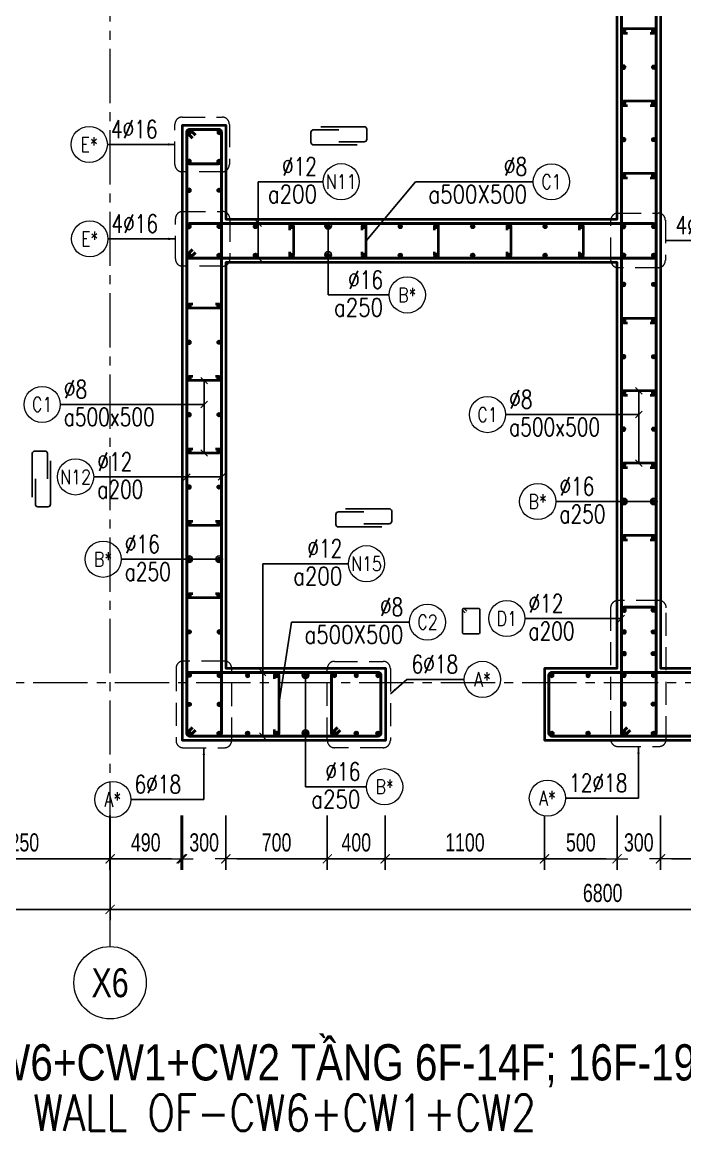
# Model space of a CAD drawing. Header units: millimetres. Extents: x 988833 to 1318015, y -9365 to 47591.
# Drawn here: x 1048560 to 1053134, y 30310 to 37966 of the extents above; entities that cross this region are included whole.
import ezdxf
from ezdxf.enums import TextEntityAlignment as Align

# ---------------------------------------------------------------- set-up
doc = ezdxf.new("R2010")
doc.units = ezdxf.units.MM
doc.header["$MEASUREMENT"] = 0
doc.linetypes.add('HIDDEN2', pattern=[4.7625, 3.175, -1.5875])
doc.linetypes.add('OF_Grid_1$0$CENTER2', pattern=[1.125, 0.75, -0.125, 0.125, -0.125])
doc.layers.get('0').update_dxf_attribs({"lineweight": 20})
doc.layers.get('Defpoints').update_dxf_attribs({"color": 151, "lineweight": 9})
for name, color, linetype, lineweight in [('KC-LEADER', 153, 'Continuous', 18), ('KC-THEP', 6, 'Continuous', 40), ('NDC_S_ANNO', 7, 'Continuous', 20), ('NDC_S_DIM', 1, 'Continuous', 15), ('NDC_S_ENG TITLE', 3, 'Continuous', 20), ('NDC_S_HIDDEN', 8, 'HIDDEN2', 13), ('NDC_S_LEADER', 1, 'Continuous', 15), ('NDC_S_REBAR', 4, 'Continuous', 35), ('NDC_S_STIRRUP', 4, 'Continuous', 40), ('NDC_S_TEXT SYMBOL', 7, 'Continuous', 20), ('NDC_S_VN TEXT', 7, 'Continuous', 20), ('NDC_S_VN TITLE', 6, 'Continuous', 35), ('NDC_S_WALL', 6, 'Continuous', 35), ('OF_Grid_1$0$NDC_S_AXIS', 5, 'OF_Grid_1$0$CENTER2', 13), ('OF_Grid_1$0$NDC_S_SYMBOL', 1, 'Continuous', 15), ('OF_Grid_1$0$NDC_S_TEXT SYMBOL', 7, 'Continuous', 20)]:
    doc.layers.add(name, color=color, linetype=linetype, lineweight=lineweight)
doc.layers.add('Leader', color=6, linetype='Continuous')
doc.layers.add('Ligature', color=1, linetype='Continuous')
doc.styles.add('NDC_ANNO', font='', dxfattribs={"width": 0.8})
doc.styles.add('NDC_ARIAL', font='arial.ttf', dxfattribs={"width": 0.85})
doc.styles.add('NDC_DIM', font='', dxfattribs={"width": 0.75})
doc.styles.add('NDC_EN TXT', font='romans.shx', dxfattribs={"width": 0.8})
doc.styles.add('NDC_VIE TXT', font='arial.ttf', dxfattribs={"width": 0.8})
doc.styles.add('OF_Grid_1$0$NDC_ANNO', font='', dxfattribs={"width": 0.8})
doc.styles.get('NDC_ANNO').set_extended_font_data('Dotum')
doc.styles.get('NDC_DIM').set_extended_font_data('Dotum')
doc.styles.get('OF_Grid_1$0$NDC_ANNO').set_extended_font_data('Dotum')
doc.dimstyles.new('NDC_1-50', dxfattribs={"dimscale": 50, "dimtxt": 2.5, "dimasz": 1, "dimexe": 1.5, "dimexo": 0, "dimgap": 0.8, "dimtad": 1, "dimdec": 0, "dimdsep": 46, "dimtxsty": 'NDC_ARIAL', "dimblk": 'DIMMARK', "dimcen": 49999.938995, "dimdle": 1.5, "dimclrd": 1, "dimclre": 1, "dimclrt": 3, "dimadec": 0, "dimazin": 0, "dimtfac": 1, "dimtdec": 0, "dimtix": 1, "dimtmove": 2, "dimatfit": 3, "dimfxl": 1, "dimarcsym": 0})
doc.dimstyles.new('NDC_dim_25', dxfattribs={"dimscale": 25, "dimtxt": 2.5, "dimasz": 1.5, "dimexe": 1.5, "dimexo": 2.5, "dimgap": 1, "dimtad": 1, "dimdec": 0, "dimzin": 0, "dimdsep": 46, "dimtxsty": 'NDC_DIM', "dimblk": 'DIMMARK', "dimcen": 0.09, "dimdle": 1.2, "dimclrd": 1, "dimclre": 1, "dimclrt": 3, "dimadec": 0, "dimazin": 0, "dimtfac": 1, "dimtdec": 0, "dimtix": 1, "dimtofl": 0, "dimtmove": 0, "dimatfit": 3, "dimfxl": 6, "dimfxlon": 1, "dimtolj": 1, "dimtzin": 0, "dimarcsym": 0})
doc.dimstyles.new('NDC_dim_30', dxfattribs={"dimscale": 30, "dimtxt": 2.5, "dimasz": 1.5, "dimexe": 1.5, "dimexo": 2.5, "dimgap": 1, "dimtad": 1, "dimdec": 0, "dimzin": 0, "dimdsep": 46, "dimtxsty": 'NDC_DIM', "dimblk": 'DIMMARK', "dimcen": 0.09, "dimdle": 1.2, "dimclrd": 1, "dimclre": 1, "dimclrt": 3, "dimadec": 0, "dimazin": 0, "dimtfac": 1, "dimtdec": 0, "dimtix": 1, "dimtofl": 0, "dimtmove": 0, "dimatfit": 3, "dimfxl": 6, "dimfxlon": 1, "dimtolj": 1, "dimtzin": 0, "dimarcsym": 0})
doc.dimstyles.new('NDC_dim_50', dxfattribs={"dimscale": 50, "dimtxt": 2.5, "dimasz": 1.5, "dimexe": 1.5, "dimexo": 2.5, "dimgap": 1, "dimtad": 1, "dimdec": 0, "dimzin": 0, "dimdsep": 46, "dimtxsty": 'NDC_DIM', "dimblk": 'DIMMARK', "dimcen": 0.09, "dimdle": 1.2, "dimclrd": 1, "dimclre": 1, "dimclrt": 3, "dimadec": 0, "dimazin": 0, "dimtfac": 1, "dimtdec": 0, "dimtix": 1, "dimtofl": 0, "dimtmove": 0, "dimatfit": 3, "dimfxl": 6, "dimfxlon": 1, "dimtolj": 1, "dimtzin": 0, "dimarcsym": 0})

# ---------------------------------------------------------------- blocks, each defined once
blk = doc.blocks.new('Drawing name_symbol')
at = {"layer": 'NDC_S_ENG TITLE', "style": 'NDC_EN TXT', "width": 0.8}
blk.add_attdef('SECTDET1', text='', height=5, dxfattribs=at).set_placement((0, 1.01), align=Align.CENTER)
at = {"layer": 'NDC_S_TEXT SYMBOL', "lineweight": 25, "style": 'NDC_ANNO', "width": 0.8}
blk.add_attdef('SSCALE', text='', height=2.5, dxfattribs=at).set_placement((0, -4), align=Align.CENTER)
at = {"layer": 'NDC_S_VN TITLE', "style": 'NDC_VIE TXT', "width": 0.8}
blk.add_attdef('SECTDET2', text='', height=5, dxfattribs=at).set_placement((0, 7.97), align=Align.CENTER)
blk = doc.blocks.new('THEP')
at = {"layer": 'KC-LEADER', "color": 6}
blk.add_circle((0, 0), 14, dxfattribs=at)
at = {"layer": 'KC-THEP'}
for p, q in [((-14, 0), (14, 0)), ((9.9, 9.9), (-9.9, -9.9)), ((-9.9, 9.9), (9.9, -9.9)), ((0, 14), (0, -14))]:
    blk.add_line(p, q, dxfattribs=at)
blk = doc.blocks.new('*U47')
at = {"layer": 'KC-THEP', "rotation": 9.66856443638095}
for p in [(0, 99.3), (0, -99.3)]:
    blk.add_blockref('THEP', p, dxfattribs=at)
blk = doc.blocks.new('*U48')
at = {"layer": 'NDC_S_HIDDEN', "color": 0, "linetype": 'ByBlock', "lineweight": -2, "transparency": 16777216}
for p in [(0, 0), (250, 0), (500, 0), (750, 0), (1000, 0), (1250, 0), (1500, 0), (1750, 0), (2000, 0), (2250, 0), (2500, 0)]:
    blk.add_blockref('*U47', p, dxfattribs=at)
blk = doc.blocks.new('*U49')
at = {"layer": 'NDC_S_REBAR'}
blk.add_lwpolyline([(-15, -75), (-15, -100, 1), (15, -100), (15, 100, 1), (-15, 100), (-15, 75)], format="xyb", dxfattribs=at)
blk = doc.blocks.new('*U50')
at = {"layer": 'NDC_S_HIDDEN', "color": 0, "linetype": 'ByBlock', "lineweight": -2, "transparency": 16777216}
for p in [(0, 0), (500, 0), (1000, 0), (1500, 0), (2000, 0)]:
    blk.add_blockref('*U49', p, dxfattribs=at)
blk = doc.blocks.new('DIMMARK')
at = {"layer": 'NDC_S_DIM', "color": 1}
blk.add_line((-1.5, 0), (1, 0), dxfattribs=at)
at = {"layer": 'NDC_S_DIM', "color": 2, "const_width": 0.1}
blk.add_lwpolyline([(-0.42, -0.42), (0.42, 0.42)], dxfattribs=at)
blk = doc.blocks.new('*U13')
blk.add_circle((-2.5, 0), 2.5)
at = {"layer": 'NDC_S_VN TEXT', "color": 3, "style": 'NDC_EN TXT', "width": 0.75}
blk.add_attdef('DK1', (0.5, 0.85), '', height=2.5, dxfattribs=at)
at = {"layer": 'NDC_S_VN TEXT', "color": 7, "style": 'NDC_EN TXT', "width": 0.8}
blk.add_attdef('SH2', text='', height=2, dxfattribs=at).set_placement((-2.5, 0), align=Align.MIDDLE)
blk = doc.blocks.new('*U9')
blk.add_circle((2.5, 0), 2.5)
at = {"layer": 'NDC_S_VN TEXT', "color": 3, "style": 'NDC_EN TXT', "width": 0.75}
blk.add_attdef('DK2', text='', height=2.5, dxfattribs=at).set_placement((-0.85, 0.85), align=Align.RIGHT)
at = {"layer": 'NDC_S_VN TEXT', "color": 7, "style": 'NDC_EN TXT', "width": 0.8}
blk.add_attdef('SH3', text='', height=2, dxfattribs=at).set_placement((2.5, 0), align=Align.MIDDLE)
blk = doc.blocks.new('*U11')
blk.add_circle((-2.5, 0), 2.5)
at = {"layer": 'NDC_S_VN TEXT', "color": 3, "style": 'NDC_EN TXT', "width": 0.75}
for tag, p in [('DK1', (0.5, 0.85)), ('KC1', (0.5, -2.97))]:
    blk.add_attdef(tag, p, '', height=2.5, dxfattribs=at)
at = {"layer": 'NDC_S_VN TEXT', "color": 7, "style": 'NDC_EN TXT', "width": 0.8}
blk.add_attdef('SH2', text='', height=2, dxfattribs=at).set_placement((-2.5, 0), align=Align.MIDDLE)
blk = doc.blocks.new('*U12')
blk.add_circle((-2.5, 0), 2.5)
at = {"layer": 'NDC_S_VN TEXT', "color": 3, "style": 'NDC_EN TXT', "width": 0.75}
for tag, p in [('DK1', (0.5, 0.85)), ('KC1', (0.5, -2.97))]:
    blk.add_attdef(tag, p, '', height=2.5, dxfattribs=at)
at = {"layer": 'NDC_S_VN TEXT', "color": 7, "style": 'NDC_EN TXT', "width": 0.8}
blk.add_attdef('SH2', text='', height=2, dxfattribs=at).set_placement((-2.5, 0), align=Align.MIDDLE)
blk = doc.blocks.new('*U10')
blk.add_circle((2.5, 0), 2.5)
at = {"layer": 'NDC_S_VN TEXT', "color": 3, "style": 'NDC_EN TXT'}
for tag, width, p in [('DK2', 0.75, (-0.85, 0.85)), ('KC2', 0.8, (-0.85, -2.97))]:
    blk.add_attdef(tag, text='', height=2.5, dxfattribs=dict(at, width=width)).set_placement(p, align=Align.RIGHT)
at = {"layer": 'NDC_S_VN TEXT', "color": 7, "style": 'NDC_EN TXT', "width": 0.8}
blk.add_attdef('SH3', text='', height=2, dxfattribs=at).set_placement((2.5, 0), align=Align.MIDDLE)
blk = doc.blocks.new('A$C72321851')
at = {"layer": 'Ligature'}
for points in [[(-60.9, -129.3), (-60.9, 170.9, -0.414214), (-43.3, 188.5), (25.8, 188.5, -0.414214), (43.4, 170.9), (43.4, -4.3)], [(-39.7, -4.3), (-39.7, -179.5, 0.414214), (-22.1, -197.1), (47, -197.1, 0.414214), (64.6, -179.5), (64.6, 120.7)]]:
    blk.add_lwpolyline(points, format="xyb", dxfattribs=at)
blk = doc.blocks.new('*U33')
at = {"layer": 'KC-THEP', "xscale": -1, "rotation": 170.331435563619}
blk.add_blockref('THEP', (0, 200), dxfattribs=at)
at = {"layer": 'KC-THEP', "rotation": 9.668564436380946}
blk.add_blockref('THEP', (0, -200), dxfattribs=at)
blk = doc.blocks.new('*U34')
at = {"layer": 'NDC_S_HIDDEN', "color": 0, "linetype": 'ByBlock', "lineweight": -2, "transparency": 16777216}
for p in [(0, 0), (250, 0)]:
    blk.add_blockref('*U33', p, dxfattribs=at)
blk = doc.blocks.new('*D376')
at = {"layer": 'Defpoints', "color": 0, "transparency": 16777216}
for p in [(1049166.5, 33005.6), (1041066.5, 32391), (1049166.5, 31839)]:
    blk.add_point(p, dxfattribs=at)
at = {"layer": 'NDC_S_DIM', "color": 1, "lineweight": -2, "transparency": 16777216}
for p, q in [((1041066.5, 32139), (1041066.5, 31764)), ((1049166.5, 32139), (1049166.5, 31764)), ((1041141.5, 31839), (1049091.5, 31839))]:
    blk.add_line(p, q, dxfattribs=at)
at = {"layer": 'NDC_S_DIM', "color": 1, "lineweight": -2, "transparency": 16777216, "xscale": 75, "yscale": 75, "zscale": 75, "rotation": 180}
blk.add_blockref('DIMMARK', (1041066.5, 31839), dxfattribs=at)
at = {"layer": 'NDC_S_DIM', "color": 1, "lineweight": -2, "transparency": 16777216, "xscale": 75, "yscale": 75, "zscale": 75}
blk.add_blockref('DIMMARK', (1049166.5, 31839), dxfattribs=at)
at = {"layer": 'NDC_S_DIM', "color": 3, "transparency": 16777216, "insert": (1045116.5, 31951.6), "char_height": 125, "attachment_point": 5, "style": 'NDC_DIM'}
blk.add_mtext('\\A1;8100', dxfattribs=at)
blk = doc.blocks.new('*D379')
at = {"layer": 'Defpoints', "color": 0, "ltscale": 200, "transparency": 16777216}
for p in [(1047915.7, 33005.6), (1049165.5, 33005.6), (1049165.5, 32188.2)]:
    blk.add_point(p, dxfattribs=at)
at = {"layer": 'NDC_S_DIM', "color": 1, "lineweight": -2, "ltscale": 200, "transparency": 16777216}
for p, q in [((1047915.7, 32488.2), (1047915.7, 32113.2)), ((1049165.5, 32488.2), (1049165.5, 32113.2)), ((1047990.7, 32188.2), (1049090.5, 32188.2))]:
    blk.add_line(p, q, dxfattribs=at)
at = {"layer": 'NDC_S_DIM', "color": 1, "lineweight": -2, "ltscale": 200, "transparency": 16777216, "xscale": 75, "yscale": 75, "zscale": 75, "rotation": 180}
blk.add_blockref('DIMMARK', (1047915.7, 32188.2), dxfattribs=at)
at = {"layer": 'NDC_S_DIM', "color": 1, "lineweight": -2, "ltscale": 200, "transparency": 16777216, "xscale": 75, "yscale": 75, "zscale": 75}
blk.add_blockref('DIMMARK', (1049165.5, 32188.2), dxfattribs=at)
at = {"layer": 'NDC_S_DIM', "color": 3, "ltscale": 200, "transparency": 16777216, "insert": (1048540.6, 32300.7), "char_height": 125, "attachment_point": 5, "style": 'NDC_DIM'}
blk.add_mtext('\\A1;1250', dxfattribs=at)
blk = doc.blocks.new('*D380')
at = {"layer": 'Defpoints', "color": 0, "ltscale": 200, "transparency": 16777216}
for p in [(1049965.7, 33505.6), (1049665.7, 33005.6), (1049965.7, 32188.2)]:
    blk.add_point(p, dxfattribs=at)
at = {"layer": 'NDC_S_DIM', "color": 1, "lineweight": -2, "ltscale": 200, "transparency": 16777216}
for p, q in [((1049665.7, 32488.2), (1049665.7, 32113.2)), ((1049965.7, 32488.2), (1049965.7, 32113.2)), ((1049590.7, 32188.2), (1049515.7, 32188.2)), ((1050040.7, 32188.2), (1050115.7, 32188.2))]:
    blk.add_line(p, q, dxfattribs=at)
at = {"layer": 'NDC_S_DIM', "color": 1, "lineweight": -2, "ltscale": 200, "transparency": 16777216, "xscale": 75, "yscale": 75, "zscale": 75}
blk.add_blockref('DIMMARK', (1049665.7, 32188.2), dxfattribs=at)
at = {"layer": 'NDC_S_DIM', "color": 1, "lineweight": -2, "ltscale": 200, "transparency": 16777216, "xscale": 75, "yscale": 75, "zscale": 75, "rotation": 180}
blk.add_blockref('DIMMARK', (1049965.7, 32188.2), dxfattribs=at)
at = {"layer": 'NDC_S_DIM', "color": 3, "ltscale": 200, "transparency": 16777216, "insert": (1049815.7, 32300.7), "char_height": 125, "attachment_point": 5, "style": 'NDC_DIM'}
blk.add_mtext('\\A1;300', dxfattribs=at)
blk = doc.blocks.new('*D381')
at = {"layer": 'Defpoints', "color": 0, "ltscale": 200, "transparency": 16777216}
for p in [(1049965.7, 33505.6), (1050665.7, 33005.6), (1050665.7, 32188.2)]:
    blk.add_point(p, dxfattribs=at)
at = {"layer": 'NDC_S_DIM', "color": 1, "lineweight": -2, "ltscale": 200, "transparency": 16777216}
for p, q in [((1049965.7, 32488.2), (1049965.7, 32113.2)), ((1050665.7, 32488.2), (1050665.7, 32113.2)), ((1050040.7, 32188.2), (1050590.7, 32188.2))]:
    blk.add_line(p, q, dxfattribs=at)
at = {"layer": 'NDC_S_DIM', "color": 1, "lineweight": -2, "ltscale": 200, "transparency": 16777216, "xscale": 75, "yscale": 75, "zscale": 75, "rotation": 180}
blk.add_blockref('DIMMARK', (1049965.7, 32188.2), dxfattribs=at)
at = {"layer": 'NDC_S_DIM', "color": 1, "lineweight": -2, "ltscale": 200, "transparency": 16777216, "xscale": 75, "yscale": 75, "zscale": 75}
blk.add_blockref('DIMMARK', (1050665.7, 32188.2), dxfattribs=at)
at = {"layer": 'NDC_S_DIM', "color": 3, "ltscale": 200, "transparency": 16777216, "insert": (1050315.7, 32300.7), "char_height": 125, "attachment_point": 5, "style": 'NDC_DIM'}
blk.add_mtext('\\A1;700', dxfattribs=at)
blk = doc.blocks.new('*D382')
at = {"layer": 'Defpoints', "color": 0, "ltscale": 200, "transparency": 16777216}
for p in [(1050665.7, 33005.6), (1051065.7, 33005.6), (1051065.7, 32188.2)]:
    blk.add_point(p, dxfattribs=at)
at = {"layer": 'NDC_S_DIM', "color": 1, "lineweight": -2, "ltscale": 200, "transparency": 16777216}
for p, q in [((1050665.7, 32488.2), (1050665.7, 32113.2)), ((1051065.7, 32488.2), (1051065.7, 32113.2)), ((1050740.7, 32188.2), (1050990.7, 32188.2))]:
    blk.add_line(p, q, dxfattribs=at)
at = {"layer": 'NDC_S_DIM', "color": 1, "lineweight": -2, "ltscale": 200, "transparency": 16777216, "xscale": 75, "yscale": 75, "zscale": 75, "rotation": 180}
blk.add_blockref('DIMMARK', (1050665.7, 32188.2), dxfattribs=at)
at = {"layer": 'NDC_S_DIM', "color": 1, "lineweight": -2, "ltscale": 200, "transparency": 16777216, "xscale": 75, "yscale": 75, "zscale": 75}
blk.add_blockref('DIMMARK', (1051065.7, 32188.2), dxfattribs=at)
at = {"layer": 'NDC_S_DIM', "color": 3, "ltscale": 200, "transparency": 16777216, "insert": (1050865.7, 32300.7), "char_height": 125, "attachment_point": 5, "style": 'NDC_DIM'}
blk.add_mtext('\\A1;400', dxfattribs=at)
blk = doc.blocks.new('*D383')
at = {"layer": 'Defpoints', "color": 0, "ltscale": 200, "transparency": 16777216}
for p in [(1051065.7, 33005.6), (1052165.7, 33005.6), (1052165.7, 32188.2)]:
    blk.add_point(p, dxfattribs=at)
at = {"layer": 'NDC_S_DIM', "color": 1, "lineweight": -2, "ltscale": 200, "transparency": 16777216}
for p, q in [((1051065.7, 32488.2), (1051065.7, 32113.2)), ((1052165.7, 32488.2), (1052165.7, 32113.2)), ((1051140.7, 32188.2), (1052090.7, 32188.2))]:
    blk.add_line(p, q, dxfattribs=at)
at = {"layer": 'NDC_S_DIM', "color": 1, "lineweight": -2, "ltscale": 200, "transparency": 16777216, "xscale": 75, "yscale": 75, "zscale": 75, "rotation": 180}
blk.add_blockref('DIMMARK', (1051065.7, 32188.2), dxfattribs=at)
at = {"layer": 'NDC_S_DIM', "color": 1, "lineweight": -2, "ltscale": 200, "transparency": 16777216, "xscale": 75, "yscale": 75, "zscale": 75}
blk.add_blockref('DIMMARK', (1052165.7, 32188.2), dxfattribs=at)
at = {"layer": 'NDC_S_DIM', "color": 3, "ltscale": 200, "transparency": 16777216, "insert": (1051615.7, 32300.7), "char_height": 125, "attachment_point": 5, "style": 'NDC_DIM'}
blk.add_mtext('\\A1;1100', dxfattribs=at)
blk = doc.blocks.new('*D384')
at = {"layer": 'Defpoints', "color": 0, "ltscale": 200, "transparency": 16777216}
for p in [(1052665.7, 33505.6), (1052165.7, 33005.6), (1052665.7, 32188.2)]:
    blk.add_point(p, dxfattribs=at)
at = {"layer": 'NDC_S_DIM', "color": 1, "lineweight": -2, "ltscale": 200, "transparency": 16777216}
for p, q in [((1052165.7, 32488.2), (1052165.7, 32113.2)), ((1052665.7, 32488.2), (1052665.7, 32113.2)), ((1052240.7, 32188.2), (1052590.7, 32188.2))]:
    blk.add_line(p, q, dxfattribs=at)
at = {"layer": 'NDC_S_DIM', "color": 1, "lineweight": -2, "ltscale": 200, "transparency": 16777216, "xscale": 75, "yscale": 75, "zscale": 75, "rotation": 180}
blk.add_blockref('DIMMARK', (1052165.7, 32188.2), dxfattribs=at)
at = {"layer": 'NDC_S_DIM', "color": 1, "lineweight": -2, "ltscale": 200, "transparency": 16777216, "xscale": 75, "yscale": 75, "zscale": 75}
blk.add_blockref('DIMMARK', (1052665.7, 32188.2), dxfattribs=at)
at = {"layer": 'NDC_S_DIM', "color": 3, "ltscale": 200, "transparency": 16777216, "insert": (1052415.7, 32300.7), "char_height": 125, "attachment_point": 5, "style": 'NDC_DIM'}
blk.add_mtext('\\A1;500', dxfattribs=at)
blk = doc.blocks.new('*D385')
at = {"layer": 'Defpoints', "color": 0, "ltscale": 200, "transparency": 16777216}
for p in [(1052665.7, 33505.6), (1052965.7, 33505.6), (1052965.7, 32188.2)]:
    blk.add_point(p, dxfattribs=at)
at = {"layer": 'NDC_S_DIM', "color": 1, "lineweight": -2, "ltscale": 200, "transparency": 16777216}
for p, q in [((1052665.7, 32488.2), (1052665.7, 32113.2)), ((1052965.7, 32488.2), (1052965.7, 32113.2)), ((1052590.7, 32188.2), (1052515.7, 32188.2)), ((1053040.7, 32188.2), (1053115.7, 32188.2))]:
    blk.add_line(p, q, dxfattribs=at)
at = {"layer": 'NDC_S_DIM', "color": 1, "lineweight": -2, "ltscale": 200, "transparency": 16777216, "xscale": 75, "yscale": 75, "zscale": 75}
blk.add_blockref('DIMMARK', (1052665.7, 32188.2), dxfattribs=at)
at = {"layer": 'NDC_S_DIM', "color": 1, "lineweight": -2, "ltscale": 200, "transparency": 16777216, "xscale": 75, "yscale": 75, "zscale": 75, "rotation": 180}
blk.add_blockref('DIMMARK', (1052965.7, 32188.2), dxfattribs=at)
at = {"layer": 'NDC_S_DIM', "color": 3, "ltscale": 200, "transparency": 16777216, "insert": (1052815.7, 32300.7), "char_height": 125, "attachment_point": 5, "style": 'NDC_DIM'}
blk.add_mtext('\\A1;300', dxfattribs=at)
blk = doc.blocks.new('*D386')
at = {"layer": 'Defpoints', "color": 0, "ltscale": 200, "transparency": 16777216}
for p in [(1052965.7, 33505.6), (1055175.4, 33079.1), (1055175.4, 32188.2)]:
    blk.add_point(p, dxfattribs=at)
at = {"layer": 'NDC_S_DIM', "color": 1, "lineweight": -2, "ltscale": 200, "transparency": 16777216}
for p, q in [((1052965.7, 32488.2), (1052965.7, 32113.2)), ((1055175.4, 32488.2), (1055175.4, 32113.2)), ((1053040.7, 32188.2), (1055100.4, 32188.2))]:
    blk.add_line(p, q, dxfattribs=at)
at = {"layer": 'NDC_S_DIM', "color": 1, "lineweight": -2, "ltscale": 200, "transparency": 16777216, "xscale": 75, "yscale": 75, "zscale": 75, "rotation": 180}
blk.add_blockref('DIMMARK', (1052965.7, 32188.2), dxfattribs=at)
at = {"layer": 'NDC_S_DIM', "color": 1, "lineweight": -2, "ltscale": 200, "transparency": 16777216, "xscale": 75, "yscale": 75, "zscale": 75}
blk.add_blockref('DIMMARK', (1055175.4, 32188.2), dxfattribs=at)
at = {"layer": 'NDC_S_DIM', "color": 3, "ltscale": 200, "transparency": 16777216, "insert": (1054070.6, 32300.7), "char_height": 125, "attachment_point": 5, "style": 'NDC_DIM'}
blk.add_mtext('\\A1;2210', dxfattribs=at)
blk = doc.blocks.new('*U56')
at = {"layer": 'OF_Grid_1$0$NDC_S_SYMBOL'}
blk.add_line((0, 5), (0, 9), dxfattribs=at)
blk.add_circle((0, 0), 5, dxfattribs=at)
at = {"layer": 'OF_Grid_1$0$NDC_S_TEXT SYMBOL', "color": 7, "style": 'OF_Grid_1$0$NDC_ANNO', "width": 0.8}
blk.add_attdef('GRID', text='', height=4, dxfattribs=at).set_placement((0, 0), align=Align.MIDDLE)
blk = doc.blocks.new('*D389')
at = {"layer": 'Defpoints', "color": 0, "ltscale": 200, "transparency": 16777216}
for p in [(1055966.7, 33321.4), (1049166.5, 33005.6), (1055966.7, 31839)]:
    blk.add_point(p, dxfattribs=at)
at = {"layer": 'NDC_S_DIM', "color": 1, "lineweight": -2, "ltscale": 200, "transparency": 16777216}
for p, q in [((1049166.5, 32139), (1049166.5, 31764)), ((1055966.7, 32139), (1055966.7, 31764)), ((1049241.5, 31839), (1055891.7, 31839))]:
    blk.add_line(p, q, dxfattribs=at)
at = {"layer": 'NDC_S_DIM', "color": 1, "lineweight": -2, "ltscale": 200, "transparency": 16777216, "xscale": 75, "yscale": 75, "zscale": 75, "rotation": 180}
blk.add_blockref('DIMMARK', (1049166.5, 31839), dxfattribs=at)
at = {"layer": 'NDC_S_DIM', "color": 1, "lineweight": -2, "ltscale": 200, "transparency": 16777216, "xscale": 75, "yscale": 75, "zscale": 75}
blk.add_blockref('DIMMARK', (1055966.7, 31839), dxfattribs=at)
at = {"layer": 'NDC_S_DIM', "color": 3, "ltscale": 200, "transparency": 16777216, "insert": (1052566.6, 31951.6), "char_height": 125, "attachment_point": 5, "style": 'NDC_DIM'}
blk.add_mtext('\\A1;6800', dxfattribs=at)
blk = doc.blocks.new('*D390')
at = {"layer": 'Defpoints', "color": 0, "ltscale": 200, "transparency": 16777216}
for p in [(1049167.5, 33005.6), (1049657.7, 33017), (1049657.7, 32188.2)]:
    blk.add_point(p, dxfattribs=at)
at = {"layer": 'NDC_S_DIM', "color": 1, "lineweight": -2, "ltscale": 200, "transparency": 16777216}
for p, q in [((1049167.5, 32488.2), (1049167.5, 32113.2)), ((1049657.7, 32488.2), (1049657.7, 32113.2)), ((1049242.5, 32188.2), (1049582.7, 32188.2))]:
    blk.add_line(p, q, dxfattribs=at)
at = {"layer": 'NDC_S_DIM', "color": 1, "lineweight": -2, "ltscale": 200, "transparency": 16777216, "xscale": 75, "yscale": 75, "zscale": 75, "rotation": 180}
blk.add_blockref('DIMMARK', (1049167.5, 32188.2), dxfattribs=at)
at = {"layer": 'NDC_S_DIM', "color": 1, "lineweight": -2, "ltscale": 200, "transparency": 16777216, "xscale": 75, "yscale": 75, "zscale": 75}
blk.add_blockref('DIMMARK', (1049657.7, 32188.2), dxfattribs=at)
at = {"layer": 'NDC_S_DIM', "color": 3, "ltscale": 200, "transparency": 16777216, "insert": (1049412.6, 32300.7), "char_height": 125, "attachment_point": 5, "style": 'NDC_DIM'}
blk.add_mtext('\\A1;490', dxfattribs=at)

msp = doc.modelspace()

# ---------------------------------------------------------------- linework, layer by layer
at = {"layer": 'Ligature'}
msp.add_lwpolyline([(1051616.8, 33886.6), (1051600.9, 33902.5, -0.668179), (1051606.7, 33916.5), (1051711.3, 33916.5, -0.414214), (1051719.5, 33908.3), (1051719.5, 33751.2, -0.414214), (1051711.3, 33743), (1051606.7, 33743, -0.414214), (1051598.5, 33751.2), (1051598.5, 33908.3, -0.668179), (1051612.4, 33914.1), (1051628.4, 33898.1)], format="xyb", dxfattribs=at)
at = {"layer": 'NDC_S_HIDDEN', "ltscale": 50}
for points in [[(1049663.8, 37310.8), (1049939.6, 37310.8, -0.414214), (1049989.6, 37260.8), (1049989.6, 36983.2, -0.414214), (1049939.6, 36933.2), (1049663.8, 36933.2, -0.414214), (1049613.8, 36983.2), (1049613.8, 37260.8, -0.414214)], [(1049667.3, 36658.5), (1049943.1, 36658.5, -0.414214), (1049993.1, 36608.5), (1049993.1, 36331, -0.414214), (1049943.1, 36281), (1049667.3, 36281, -0.414214), (1049617.3, 36331), (1049617.3, 36608.5, -0.414214)], [(1052673.2, 36648.3), (1052949.1, 36648.3, -0.414214), (1052999.1, 36598.3), (1052999.1, 36320.7, -0.414214), (1052949.1, 36270.7), (1052673.2, 36270.7, -0.414214), (1052623.2, 36320.7), (1052623.2, 36598.3, -0.414214)], [(1052671.5, 32964.1), (1052955.7, 32964.1, 0.414214), (1053005.7, 33014.1), (1053005.7, 33921.5, 0.414214), (1052955.7, 33971.5), (1052671.5, 33971.5, 0.414214), (1052621.5, 33921.5), (1052621.5, 33014.1, 0.414214)], [(1049671.5, 32955.3), (1049955.7, 32955.3, 0.414214), (1050005.7, 33005.3), (1050005.7, 33504.1, 0.414214), (1049955.7, 33554.1), (1049671.5, 33554.1, 0.414214), (1049621.5, 33504.1), (1049621.5, 33005.3, 0.414214)], [(1050715.7, 33551.8), (1051050.9, 33551.8, -0.414214), (1051100.9, 33501.8), (1051100.9, 33005.6, -0.414214), (1051050.9, 32955.6), (1050715.7, 32955.6, -0.414214), (1050665.7, 33005.6), (1050665.7, 33501.8, -0.414214)]]:
    msp.add_lwpolyline(points, format="xyb", close=True, dxfattribs=at)
at = {"layer": 'NDC_S_REBAR'}
for points in [[(1052894.2, 37890.6), (1052919.2, 37890.6, 1), (1052919.2, 37920.6), (1052712.2, 37920.6, 1), (1052712.2, 37890.6), (1052737.2, 37890.6)], [(1052894.2, 37390.6), (1052919.2, 37390.6, 1), (1052919.2, 37420.6), (1052712.2, 37420.6, 1), (1052712.2, 37390.6), (1052737.2, 37390.6)], [(1052894.2, 36890.6), (1052919.2, 36890.6, 1), (1052919.2, 36920.6), (1052712.2, 36920.6, 1), (1052712.2, 36890.6), (1052737.2, 36890.6)], [(1049894.2, 36020.6), (1049919.2, 36020.6, -1), (1049919.2, 35990.6), (1049712.2, 35990.6, -1), (1049712.2, 36020.6), (1049737.2, 36020.6)], [(1052894.2, 35890.6), (1052919.2, 35890.6, 1), (1052919.2, 35920.6), (1052712.2, 35920.6, 1), (1052712.2, 35890.6), (1052737.2, 35890.6)], [(1049894.2, 35520.6), (1049919.2, 35520.6, -1), (1049919.2, 35490.6), (1049712.2, 35490.6, -1), (1049712.2, 35520.6), (1049737.2, 35520.6)], [(1052894.2, 35390.6), (1052919.2, 35390.6, 1), (1052919.2, 35420.6), (1052712.2, 35420.6, 1), (1052712.2, 35390.6), (1052737.2, 35390.6)], [(1049894.2, 35020.6), (1049919.2, 35020.6, -1), (1049919.2, 34990.6), (1049712.2, 34990.6, -1), (1049712.2, 35020.6), (1049737.2, 35020.6)], [(1052894.2, 34890.6), (1052919.2, 34890.6, 1), (1052919.2, 34920.6), (1052712.2, 34920.6, 1), (1052712.2, 34890.6), (1052737.2, 34890.6)], [(1049894.2, 34520.6), (1049919.2, 34520.6, -1), (1049919.2, 34490.6), (1049712.2, 34490.6, -1), (1049712.2, 34520.6), (1049737.2, 34520.6)], [(1052894.2, 34390.6), (1052919.2, 34390.6, 1), (1052919.2, 34420.6), (1052712.2, 34420.6, 1), (1052712.2, 34390.6), (1052737.2, 34390.6)], [(1049894.2, 34020.6), (1049919.2, 34020.6, -1), (1049919.2, 33990.6), (1049712.2, 33990.6, -1), (1049712.2, 34020.6), (1049737.2, 34020.6)], [(1050300.7, 33430.6), (1050300.7, 33455.6, -1), (1050330.7, 33455.6), (1050330.7, 33055.6, -1), (1050300.7, 33055.6), (1050300.7, 33080.6)]]:
    msp.add_lwpolyline(points, format="xyb", dxfattribs=at)
at = {"layer": 'NDC_S_STIRRUP'}
for points in [[(1052735.7, 45315.6), (1052695.7, 45355.6, -0.414214), (1052715.7, 45375.6), (1052915.7, 45375.6, -0.414214), (1052935.7, 45355.6), (1052935.7, 33055.6, -0.414214), (1052915.7, 33035.6), (1052715.7, 33035.6, -0.414214), (1052695.7, 33055.6), (1052695.7, 45355.6, -0.414214), (1052715.7, 45375.6), (1052755.7, 45335.6)], [(1049735.7, 33095.6), (1049695.7, 33055.6, 0.414214), (1049715.7, 33035.6), (1049915.7, 33035.6, 0.414214), (1049935.7, 33055.6), (1049935.7, 37205.6, 0.414214), (1049915.7, 37225.6), (1049715.7, 37225.6, 0.414214), (1049695.7, 37205.6), (1049695.7, 33055.6, 0.414214), (1049715.7, 33035.6), (1049755.7, 33075.6)], [(1049735.7, 37165.6), (1049695.7, 37205.6, -0.414214), (1049715.7, 37225.6), (1049915.7, 37225.6, -0.414214), (1049935.7, 37205.6), (1049935.7, 37007.8, -0.414214), (1049915.7, 36987.8), (1049715.7, 36987.8, -0.414214), (1049695.7, 37007.8), (1049695.7, 37205.6, -0.414214), (1049715.7, 37225.6), (1049755.7, 37185.6)], [(1049755.7, 36375.6), (1049715.7, 36335.6, -0.414214), (1049695.7, 36355.6), (1049695.7, 36555.6, -0.414214), (1049715.7, 36575.6), (1052915.7, 36575.6, -0.414214), (1052935.7, 36555.6), (1052935.7, 36355.6, -0.414358), (1052915.7, 36335.6), (1049715.7, 36335.6, -0.414214), (1049695.7, 36355.6), (1049735.7, 36395.6)], [(1052735.7, 33095.6), (1052695.7, 33055.6, 0.414214), (1052715.7, 33035.6), (1052915.7, 33035.6, 0.414214), (1052935.7, 33055.6), (1052935.7, 33905.4, 0.414214), (1052915.7, 33925.4), (1052715.7, 33925.4, 0.414214), (1052695.7, 33905.4), (1052695.7, 33055.6, 0.414214), (1052715.7, 33035.6), (1052755.7, 33075.6)], [(1049735.7, 33095.6), (1049695.7, 33055.6, 0.414214), (1049715.7, 33035.6), (1051015.7, 33035.6, 0.414214), (1051035.7, 33055.6), (1051035.7, 33455.6, 0.414214), (1051015.7, 33475.6), (1049715.7, 33475.6, 0.414214), (1049695.7, 33455.6), (1049695.7, 33055.6, 0.414214), (1049715.7, 33035.6), (1049755.7, 33075.6)], [(1050735.7, 33095.6), (1050695.7, 33055.6, 0.414214), (1050715.7, 33035.6), (1051015.7, 33035.6, 0.414214), (1051035.7, 33055.6), (1051035.7, 33455.6, 0.414214), (1051015.7, 33475.6), (1050715.7, 33475.6, 0.414214), (1050695.7, 33455.6), (1050695.7, 33055.6, 0.414214), (1050715.7, 33035.6), (1050755.7, 33075.6)], [(1055875.7, 33435.6), (1055915.7, 33475.6, -0.414214), (1055935.7, 33455.6), (1055935.7, 33055.6, -0.414214), (1055915.7, 33035.6), (1052215.7, 33035.6, -0.414214), (1052195.7, 33055.6), (1052195.7, 33455.6, -0.414214), (1052215.7, 33475.6), (1055915.7, 33475.6, -0.414214), (1055935.7, 33455.6), (1055895.7, 33415.6)]]:
    msp.add_lwpolyline(points, format="xyb", dxfattribs=at)
at = {"layer": 'NDC_S_WALL'}
for points in [[(1052966.5, 44905.6), (1052966.5, 33505.6), (1055666.5, 33505.6)], [(1055966.5, 33005.6), (1052166.5, 33005.6), (1052166.5, 33505.6), (1052166.5, 33505.6), (1052666.5, 33505.6), (1052666.5, 36305.6), (1049966.5, 36305.6), (1049966.5, 36305.6), (1049966.5, 33505.6), (1051066.5, 33505.6), (1051066.5, 33505.6), (1051066.5, 33005.6), (1049666.5, 33005.6), (1049666.5, 33505.6), (1049666.5, 37255.6), (1049966.5, 37255.6), (1049966.5, 36605.6), (1052666.5, 36605.6), (1052666.5, 36605.6), (1052666.5, 42005.6)]]:
    msp.add_lwpolyline(points, dxfattribs=at)
at = {"layer": 'OF_Grid_1$0$NDC_S_AXIS', "ltscale": 500}
for p, q in [((1049166.5, 31782.6), (1049166.5, 46886.7)), ((1039074, 33405.6), (1057694.6, 33405.6))]:
    msp.add_line(p, q, dxfattribs=at)

# ---------------------------------------------------------------- block references
at = {"layer": 'KC-THEP', "xscale": -1}
for p, rotation in [((1052712.2, 37905.6), 350.3314355636191), ((1052712.2, 37655.6), 350.3314355636191), ((1052712.2, 37405.6), 350.3314355636191), ((1049919.2, 37205.6), 170.331435563619), ((1052712.2, 37155.6), 350.3314355636191), ((1049712.2, 37005.6), 350.3314355636191), ((1052712.2, 36905.6), 350.3314355636191), ((1049712.2, 36805.6), 350.3314355636191), ((1049712.2, 36555.2), 350.3314355636191), ((1052712.2, 36555.2), 350.3314355636191), ((1049712.2, 36356.6), 350.3314355636191), ((1052712.2, 36356.6), 350.3314355636191), ((1052712.2, 36155.6), 350.3314355636191), ((1049712.2, 36005.6), 350.3314355636191), ((1052712.2, 35905.6), 350.3314355636191), ((1049712.2, 35755.6), 350.3314355636191), ((1052712.2, 35655.6), 350.3314355636191), ((1049712.2, 35505.6), 350.3314355636191), ((1052712.2, 35405.6), 350.3314355636191), ((1049712.2, 35255.6), 350.3314355636191), ((1052712.2, 35155.6), 350.3314355636191), ((1049712.2, 35005.6), 350.3314355636191), ((1052712.2, 34905.6), 350.3314355636191), ((1049712.2, 34755.6), 350.3314355636191), ((1052712.2, 34655.6), 350.3314355636191), ((1049712.2, 34505.6), 350.3314355636191), ((1052712.2, 34405.6), 350.3314355636191), ((1049712.2, 34255.6), 350.3314355636191), ((1049712.2, 34005.6), 350.3314355636191), ((1052715.7, 33905.4), 170.331435563619), ((1049919.2, 33755.6), 170.331435563619), ((1052715.7, 33755.6), 170.331435563619), ((1052715.7, 33605.6), 170.331435563619), ((1049919.2, 33455.6), 170.331435563619), ((1050115.7, 33455.6), 170.331435563619), ((1050315.7, 33455.6), 170.331435563619), ((1050515.7, 33455.6), 170.331435563619), ((1050715.7, 33455.6), 170.331435563619), ((1050865.7, 33455.6), 170.331435563619), ((1051015.7, 33455.6), 170.331435563619), ((1052713.8, 33455.6), 170.331435563619), ((1052917.6, 33455.6), 170.331435563619), ((1049919.2, 33254.8), 170.331435563619), ((1052715.7, 33256.6), 170.331435563619), ((1049712.2, 33055.6), 350.3314355636191)]:
    msp.add_blockref('THEP', p, dxfattribs=dict(at, rotation=rotation))
at = {"layer": 'KC-THEP'}
for p, rotation in [((1052919.2, 37905.6), 9.668564436380926), ((1052919.2, 37655.6), 9.668564436380926), ((1052919.2, 37405.6), 9.668564436380926), ((1049712.2, 37205.6), 189.6685644363809), ((1052919.2, 37155.6), 9.668564436380926), ((1049919.2, 37005.6), 9.668564436380946), ((1052919.2, 36905.6), 9.668564436380926), ((1049919.2, 36805.6), 9.668564436380946), ((1052919.2, 36555.2), 9.668564436380926), ((1052919.2, 36356.6), 9.668564436380926), ((1052919.2, 36155.6), 9.668564436380926), ((1049919.2, 36005.6), 9.668564436380946), ((1052919.2, 35905.6), 9.668564436380926), ((1049919.2, 35755.6), 9.668564436380946), ((1052919.2, 35655.6), 9.668564436380926), ((1049919.2, 35505.6), 9.668564436380946), ((1052919.2, 35405.6), 9.668564436380926), ((1049919.2, 35255.6), 9.668564436380946), ((1052919.2, 35155.6), 9.668564436380926), ((1049919.2, 35005.6), 9.668564436380946), ((1052919.2, 34905.6), 9.668564436380926), ((1049919.2, 34755.6), 9.668564436380946), ((1052919.2, 34655.6), 9.668564436380926), ((1049919.2, 34505.6), 9.668564436380946), ((1052919.2, 34405.6), 9.668564436380926), ((1049919.2, 34255.6), 9.668564436380946), ((1049919.2, 34005.6), 9.668564436380946), ((1052915.7, 33905.4), 189.6685644363809), ((1049712.2, 33755.6), 189.6685644363809), ((1052915.7, 33755.6), 189.6685644363809), ((1052915.7, 33605.6), 189.6685644363809), ((1049712.2, 33455.6), 189.6685644363809), ((1049712.2, 33254.8), 189.6685644363809), ((1052915.7, 33256.6), 189.6685644363809), ((1049919.2, 33055.6), 9.668564436380946), ((1050115.7, 33055.6), 9.668564436380946), ((1050315.7, 33055.6), 9.668564436380946), ((1050515.7, 33055.6), 9.668564436380946), ((1050715.7, 33055.6), 9.668564436380946), ((1050865.7, 33055.6), 9.668564436380946), ((1051015.7, 33055.6), 9.668564436380946), ((1052713.8, 33055.6), 9.668564436380946), ((1052917.6, 33055.6), 9.668564436380946)]:
    msp.add_blockref('THEP', p, dxfattribs=dict(at, rotation=rotation))
at = {"layer": 'Leader'}
for p, rotation in [((1050741.5, 37179.7), 89.99999999999997), ((1048694.2, 34807.6), 179.9999999999999), ((1050913, 34541.3), 89.99999999999997)]:
    msp.add_blockref('A$C72321851', p, dxfattribs=dict(at, rotation=rotation))
at = {"layer": 'NDC_S_ANNO'}
ref = msp.add_blockref('Drawing name_symbol', (1049214.2, 30259), dxfattribs=dict(at, xscale=50, yscale=50, zscale=50))
ref.add_attrib('SECTDET1', 'DETAIL OF CORE WALL OF-CW6+CW1+CW2', dxfattribs={"layer": 'NDC_S_ENG TITLE', "height": 250, "style": 'NDC_EN TXT', "width": 0.8}).set_placement((1049214.2, 30309.6), align=Align.CENTER)
ref.add_attrib('SECTDET2', 'CHI TIẾT LÕI VÁCH OF-CW6+CW1+CW2 TẦNG 6F-14F; 16F-19F', dxfattribs={"layer": 'NDC_S_VN TITLE', "height": 250, "style": 'NDC_VIE TXT', "width": 0.8}).set_placement((1049214.2, 30657.5), align=Align.CENTER)
at = {"layer": 'NDC_S_HIDDEN'}
for name, p in [('*U48', (1049919.2, 36455.9)), ('*U50', (1050419.2, 36455.2)), ('*U34', (1052215.7, 33255.6))]:
    msp.add_blockref(name, p, dxfattribs=at)
at = {"layer": 'NDC_S_VN TEXT', "xscale": 50, "yscale": 50, "zscale": 50}
for name, p, values in [('*U13', (1049147.4, 37122), {'SH2': 'E*', 'DK1': '4%%C16'}), ('*U10', (1050636.8, 36864.8), {'SH3': 'N11', 'DK2': '%%C12', 'KC2': 'a200'}), ('*U10', (1052087.7, 36864.2), {'SH3': 'C1', 'DK2': '%%c8', 'KC2': 'a500X500'}), ('*U13', (1049150.9, 36469.8), {'SH2': 'E*', 'DK1': '4%%C16'}), ('*U9', (1053433.7, 36459.5), {'SH3': 'E*', 'DK2': '4%%C16'}), ('*U10', (1051092.9, 36082.4), {'SH3': 'B*', 'DK2': '%%C16', 'KC2': 'a250'}), ('*U12', (1048822.4, 35326.3), {'SH2': 'C1', 'DK1': '%%c8', 'KC1': 'a500x500'}), ('*U12', (1051896.6, 35256.3), {'SH2': 'C1', 'DK1': '%%c8', 'KC1': 'a500x500'}), ('*U11', (1049053.3, 34825.8), {'SH2': 'N12', 'DK1': '%%C12', 'KC1': 'a200'}), ('*U11', (1052243.3, 34655.6), {'SH2': 'B*', 'DK1': '%%C16', 'KC1': 'a250'}), ('*U11', (1049243.3, 34257.1), {'SH2': 'B*', 'DK1': '%%C16', 'KC1': 'a250'}), ('*U10', (1050811.5, 34226.5), {'SH3': 'N15', 'DK2': '%%C12', 'KC2': 'a200'}), ('*U11', (1052029.8, 33847.6), {'SH2': 'D1', 'DK1': '%%C12', 'KC1': 'a200'}), ('*U10', (1051232.4, 33823), {'SH3': 'C2', 'DK2': '%%c8', 'KC2': 'a500X500'}), ('*U9', (1051611.4, 33427.4), {'SH3': 'A*', 'DK2': '6%%C18'}), ('*U10', (1050936.3, 32685.9), {'SH3': 'B*', 'DK2': '%%C16', 'KC2': 'a250'}), ('*U13', (1052310.2, 32607.2), {'SH2': 'A*', 'DK1': '12%%C18'}), ('*U13', (1049310.2, 32598.3), {'SH2': 'A*', 'DK1': '6%%C18'})]:
    msp.add_blockref(name, p, dxfattribs=at).add_auto_attribs(values)
at = {"layer": 'OF_Grid_1$0$NDC_S_AXIS', "xscale": 50, "yscale": 50, "zscale": 50}
msp.add_blockref('*U56', (1049166.5, 31332.6), dxfattribs=at).add_auto_attribs({'GRID': 'X6'})

# ---------------------------------------------------------------- dimensions: what is measured, and where the dimension line sits
at = {"layer": 'NDC_S_DIM', "ltscale": 200}
for base, p1, p2, picture, middle in [((1049965.7, 32188.2), (1049665.7, 33005.6), (1049965.7, 33505.6), '*D380', (1049815.7, 32300.7)), ((1050665.7, 32188.2), (1049965.7, 33505.6), (1050665.7, 33005.6), '*D381', (1050315.7, 32300.7)), ((1052665.7, 32188.2), (1052165.7, 33005.6), (1052665.7, 33505.6), '*D384', (1052415.7, 32300.7)), ((1052965.7, 32188.2), (1052665.7, 33505.6), (1052965.7, 33505.6), '*D385', (1052815.7, 32300.7)), ((1055175.4, 32188.2), (1052965.7, 33505.6), (1055175.4, 33079.1), '*D386', (1054070.6, 32300.7)), ((1055966.7, 31839), (1049166.5, 33005.6), (1055966.7, 33321.4), '*D389', (1052566.6, 31951.6)), ((1049165.5, 32188.2), (1047915.7, 33005.6), (1049165.5, 33005.6), '*D379', (1048540.6, 32300.7)), ((1049657.7, 32188.2), (1049167.5, 33005.6), (1049657.7, 33017), '*D390', (1049412.6, 32300.7)), ((1051065.7, 32188.2), (1050665.7, 33005.6), (1051065.7, 33005.6), '*D382', (1050865.7, 32300.7)), ((1052165.7, 32188.2), (1051065.7, 33005.6), (1052165.7, 33005.6), '*D383', (1051615.7, 32300.7))]:
    dim = msp.add_linear_dim(base=base, p1=p1, p2=p2, dimstyle='NDC_dim_50', override={"dimtmove": 1}, dxfattribs=at)
    dim.commit()
    dim.dimension.update_dxf_attribs({"geometry": picture, "text_midpoint": middle})
at = {"layer": 'NDC_S_DIM'}
dim = msp.add_linear_dim(base=(1049166.5, 31839), p1=(1041066.5, 32391), p2=(1049166.5, 33005.6), dimstyle='NDC_dim_50', override={"dimtmove": 1}, dxfattribs=at)
dim.commit()
dim.dimension.update_dxf_attribs({"geometry": '*D376', "text_midpoint": (1045116.5, 31951.6)})

# ---------------------------------------------------------------- leaders
at = {"layer": 'NDC_S_LEADER'}
for points in [[(1049615.9, 37122), (1049147.4, 37122)], [(1049619.4, 36469.8), (1049150.9, 36469.8)], [(1049813.6, 32955.3), (1049813.6, 32598.3), (1049310.2, 32598.3)], [(1052813.6, 32964.1), (1052813.6, 32607.2), (1052310.2, 32607.2)]]:
    msp.add_leader(points, dimstyle='NDC_1-50', dxfattribs=at)
for points, dimstyle, override in [([(1050189.3, 36338), (1050189.3, 36864.6), (1050636.8, 36864.6)], 'NDC_dim_30', {"dimgap": 1, "dimtad": 0, "dimldrblk": 'Oblique'}), ([(1050189.3, 36578), (1050189.3, 36864.6), (1050636.8, 36864.6)], 'NDC_dim_30', {"dimtad": 0, "dimldrblk": 'Oblique'}), ([(1050934.2, 36455.2), (1051274.8, 36864.2), (1052087.7, 36864.2)], 'NDC_dim_30', {"dimtad": 0, "dimldrblk": 'Oblique'}), ([(1050672.3, 36560.7), (1050672.3, 36082.2), (1051092.9, 36082.2)], 'NDC_dim_30', {"dimgap": 1, "dimtad": 0, "dimldrblk": 'Origin'}), ([(1052999.1, 36459.5), (1053433.7, 36459.5)], 'NDC_dim_25', {"dimgap": 1, "dimtad": 0}), ([(1050672.3, 36360.7), (1050672.3, 36082.2), (1051092.9, 36082.2)], 'NDC_dim_30', {"dimgap": 1, "dimtad": 0, "dimldrblk": 'Origin'}), ([(1049815.7, 35490.6), (1049815.7, 34990.6)], 'NDC_dim_30', {"dimtad": 0, "dimldrblk": 'Oblique'}), ([(1049815.7, 34990.6), (1049815.7, 35490.6)], 'NDC_dim_30', {"dimtad": 0, "dimldrblk": 'Oblique'}), ([(1052815.7, 35420.6), (1052815.7, 34920.6)], 'NDC_dim_30', {"dimtad": 0, "dimldrblk": 'Oblique'}), ([(1052815.7, 34920.6), (1052815.7, 35420.6)], 'NDC_dim_30', {"dimtad": 0, "dimldrblk": 'Oblique'}), ([(1049815.7, 35326.3), (1048822.4, 35326.3)], 'NDC_dim_30', {"dimtad": 0, "dimldrblk": 'Oblique'}), ([(1052815.7, 35256.3), (1051896.6, 35256.3)], 'NDC_dim_30', {"dimtad": 0, "dimldrblk": 'Oblique'}), ([(1049935.7, 34825.6), (1049053.3, 34825.6)], 'NDC_dim_30', {"dimtad": 0, "dimldrblk": 'Oblique'}), ([(1049695.7, 34825.6), (1049053.3, 34825.6)], 'NDC_dim_30', {"dimtad": 0, "dimldrblk": 'Oblique'}), ([(1052919.2, 34655.6), (1052243.3, 34655.6)], 'NDC_dim_30', {"dimtad": 0, "dimldrblk": 'Origin'}), ([(1052712.2, 34655.6), (1052243.3, 34655.6)], 'NDC_dim_30', {"dimtad": 0, "dimldrblk": 'Origin'}), ([(1049919.2, 34257.1), (1049243.3, 34257.1)], 'NDC_dim_30', {"dimtad": 0, "dimldrblk": 'Origin'}), ([(1049712.2, 34257.1), (1049243.3, 34257.1)], 'NDC_dim_30', {"dimtad": 0, "dimldrblk": 'Origin'}), ([(1050219.8, 33035.6), (1050219.8, 34226.3), (1050811.5, 34226.3)], 'NDC_dim_30', {"dimtad": 0, "dimldrblk": 'Oblique'}), ([(1050219.8, 33475.6), (1050219.8, 34226.3), (1050811.5, 34226.3)], 'NDC_dim_30', {"dimtad": 0, "dimldrblk": 'Oblique'}), ([(1052695.7, 33847.6), (1052027.7, 33847.6)], 'NDC_dim_30', {"dimtad": 0, "dimldrblk": 'Oblique'}), ([(1050330.7, 33255.6), (1050419.5, 33823), (1051232.4, 33823)], 'NDC_dim_30', {"dimgap": 1, "dimtad": 0}), ([(1050515.7, 33455.6), (1050515.7, 32685.7), (1050936.3, 32685.7)], 'NDC_dim_30', {"dimgap": 1, "dimtad": 0, "dimldrblk": 'Origin'}), ([(1051100.9, 33328.1), (1051214.4, 33427.2), (1051611.4, 33427.2)], 'NDC_dim_30', {"dimtad": 0}), ([(1050515.7, 33055.6), (1050515.7, 32685.7), (1050936.3, 32685.7)], 'NDC_dim_30', {"dimgap": 1, "dimtad": 0, "dimldrblk": 'Origin'})]:
    msp.add_leader(points, dimstyle=dimstyle, override=override, dxfattribs=at)

doc.saveas('drawing.dxf')
